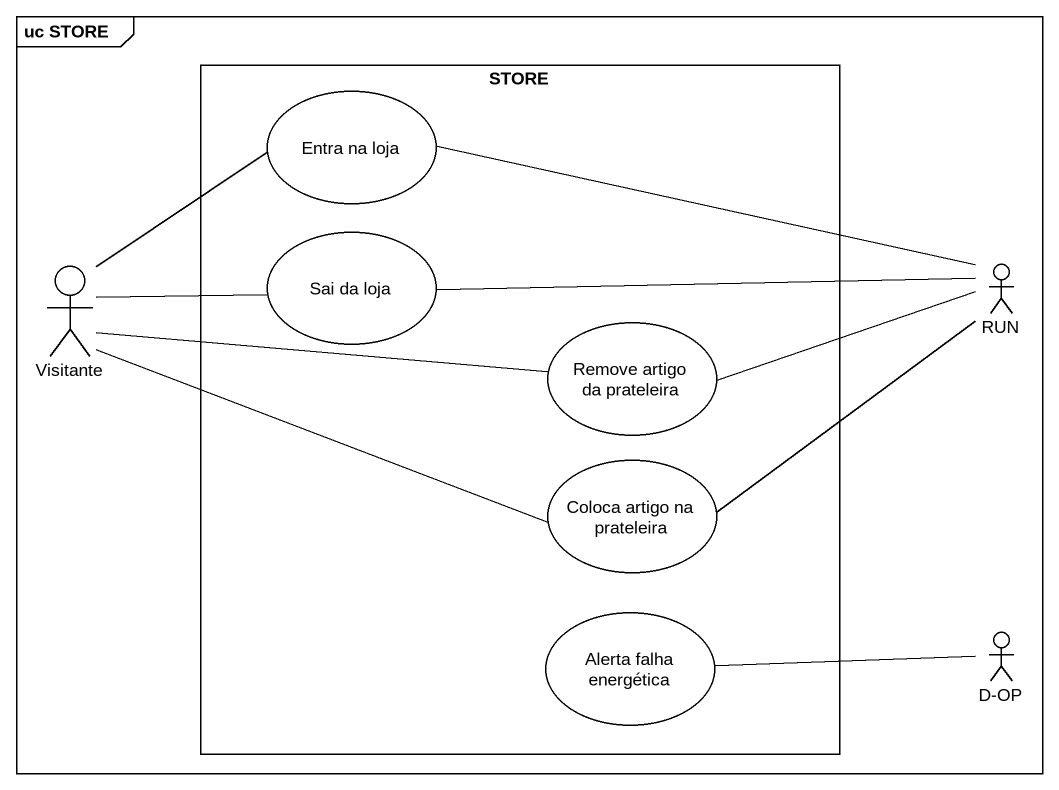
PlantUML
@startuml
mainframe uc STORE
rectangle STORE {
  usecase "Entra na loja" as Entra_na_loja
  usecase "Sai da loja" as Sai_da_loja
  usecase "Remove artigo da prateleira" as Remove_artigo_da_prateleira
  usecase "Coloca artigo na prateleira" as Coloca_artigo_na_prateleira
  usecase "Alerta falha energética" as Alerta_falha_energética
}
actor Visitante
actor RUN
actor "D-OP" as D_OP
Visitante -up- Entra_na_loja
Visitante -right- Sai_da_loja
Visitante -right- Remove_artigo_da_prateleira
Visitante -right- Coloca_artigo_na_prateleira
Sai_da_loja -right- RUN
RUN -left- Entra_na_loja
Remove_artigo_da_prateleira -right- RUN
Coloca_artigo_na_prateleira -right- RUN
D_OP -left- Alerta_falha_energética
@enduml
